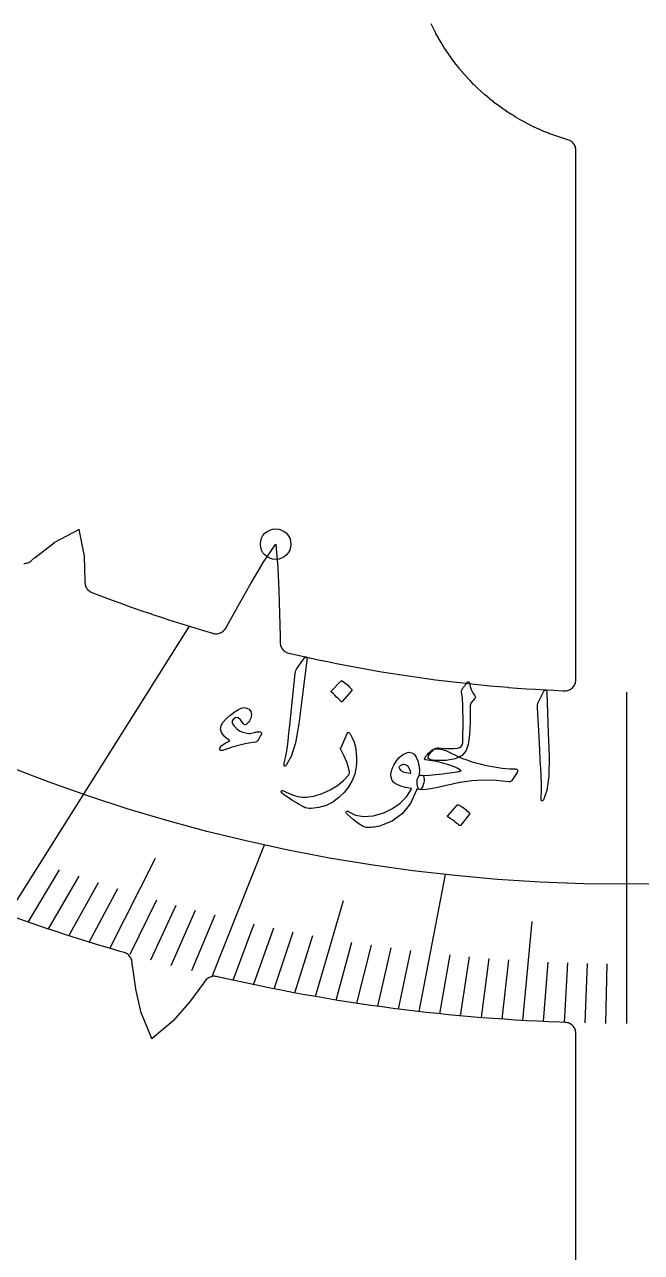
# Model space of a CAD drawing. Header units: millimetres. Extents: x -58 to 58, y -58 to 58.
# Drawn here: x -13.83 to 0.34, y -30.32 to -2.14 of the extents above; entities that cross this region are included whole.
import ezdxf

# ---------------------------------------------------------------- set-up
doc = ezdxf.new("R2010")
doc.units = ezdxf.units.MM
for name, color, linetype in [('CUT_INNER', 6, 'Continuous'), ('ENGRAVE', 7, 'Continuous'), ('ENGRAVE_FINE', 8, 'Continuous'), ('TEXT', 5, 'Continuous')]:
    doc.layers.add(name, color=color, linetype=linetype)

msp = doc.modelspace()

# ---------------------------------------------------------------- linework, layer by layer
at = {"layer": 'CUT_INNER'}
for points in [[(-13.8496, -14.5096), (-13.8255, -14.5093), (-13.8016, -14.5066), (-13.778, -14.5017), (-13.755, -14.4945), (-13.7328, -14.4851), (-13.7116, -14.4737), (-13.6916, -14.4602), (-13.673, -14.4449), (-13.5978, -14.3767), (-13.5904, -14.3705), (-13.1474, -14.0272), (-13.1432, -14.0242), (-13.1387, -14.0216), (-12.5909, -13.7281), (-12.5857, -13.7256), (-12.5843, -13.7312), (-12.4636, -14.3409), (-12.4628, -14.346), (-12.4624, -14.3512), (-12.4468, -14.9114), (-12.4469, -14.9211), (-12.4474, -14.9307), (-12.4474, -14.9548), (-12.4451, -14.9788), (-12.4405, -15.0025), (-12.4336, -15.0256), (-12.4246, -15.048), (-12.4134, -15.0694), (-12.4002, -15.0896), (-12.3851, -15.1084), (-12.3683, -15.1257), (-12.3499, -15.1413), (-12.3301, -15.1551), (-12.309, -15.1668), (-12.2869, -15.1765), (-12.1054, -15.2459), (-12.104, -15.2465), (-11.9091, -15.3196), (-11.9076, -15.3201), (-11.7123, -15.3921), (-11.7108, -15.3926), (-11.515, -15.4633), (-11.5136, -15.4638), (-11.3174, -15.5334), (-11.3159, -15.5339), (-11.1193, -15.6022), (-11.1178, -15.6027), (-10.9207, -15.6698), (-10.9193, -15.6703), (-10.7218, -15.7362), (-10.7204, -15.7367), (-10.5225, -15.8014), (-10.521, -15.8019), (-10.3228, -15.8654), (-10.3213, -15.8658), (-10.1227, -15.9281), (-10.1212, -15.9285), (-9.9222, -15.9896), (-9.9207, -15.99), (-9.7213, -16.0498), (-9.7198, -16.0503), (-9.5201, -16.1089), (-9.5186, -16.1093), (-9.5014, -16.1142), (-9.478, -16.1197), (-9.4542, -16.123), (-9.4302, -16.1239), (-9.4062, -16.1225), (-9.3825, -16.1189), (-9.3592, -16.1129), (-9.3366, -16.1048), (-9.3149, -16.0945), (-9.2943, -16.0822), (-9.2749, -16.068), (-9.257, -16.052), (-9.2407, -16.0344), (-9.2262, -16.0152), (-9.2136, -15.9948), (-9.1569, -15.8921), (-8.898, -15.4323), (-8.6354, -14.9735), (-8.6347, -14.9724), (-8.3688, -14.5189), (-8.3648, -14.5126), (-8.0692, -14.0716), (-8.0662, -14.0674), (-8.0653, -14.073), (-8.0126, -14.6008), (-8.0121, -14.6083), (-7.9913, -15.1335), (-7.9912, -15.1349), (-7.976, -15.6616), (-7.9644, -16.1887), (-7.9625, -16.3266), (-7.961, -16.3502), (-7.9573, -16.3736), (-7.9515, -16.3966), (-7.9434, -16.4188), (-7.9333, -16.4403), (-7.9213, -16.4607), (-7.9073, -16.4798), (-7.8916, -16.4975), (-7.8743, -16.5137), (-7.8556, -16.5282), (-7.8355, -16.5408), (-7.8144, -16.5514), (-7.7923, -16.5601), (-7.7695, -16.5665), (-7.6937, -16.5843), (-7.6922, -16.5846), (-7.4892, -16.6309), (-7.4877, -16.6312), (-7.2845, -16.6762), (-7.283, -16.6765), (-7.0795, -16.7203), (-7.078, -16.7206), (-6.8742, -16.7631), (-6.8727, -16.7634), (-6.6686, -16.8046), (-6.6671, -16.8049), (-6.4628, -16.8449), (-6.4613, -16.8452), (-6.2567, -16.8839), (-6.2552, -16.8842), (-6.0504, -16.9217), (-6.0489, -16.922), (-5.8439, -16.9582), (-5.8424, -16.9585), (-5.6372, -16.9934), (-5.6357, -16.9937), (-5.4303, -17.0274), (-5.4287, -17.0276), (-5.2231, -17.0601), (-5.2216, -17.0603), (-5.0157, -17.0915), (-5.0142, -17.0917), (-4.8082, -17.1216), (-4.8067, -17.1218), (-4.6005, -17.1505), (-4.599, -17.1507), (-4.3926, -17.1781), (-4.3911, -17.1783), (-4.1845, -17.2044), (-4.183, -17.2046), (-3.9763, -17.2294), (-3.9748, -17.2296), (-3.768, -17.2532), (-3.7664, -17.2533), (-3.5595, -17.2757), (-3.5579, -17.2758), (-3.3508, -17.2969), (-3.3493, -17.297), (-3.1421, -17.3168), (-3.1405, -17.3169), (-2.9332, -17.3354), (-2.9316, -17.3355), (-2.7242, -17.3528), (-2.7226, -17.3529), (-2.5151, -17.3688), (-2.5135, -17.369), (-2.3059, -17.3836), (-2.3043, -17.3837), (-2.0966, -17.3971), (-2.0951, -17.3972), (-1.8872, -17.4094), (-1.8857, -17.4094), (-1.6778, -17.4203), (-1.6763, -17.4204), (-1.4683, -17.4299), (-1.4668, -17.43), (-1.43, -17.4315), (-1.4048, -17.4312), (-1.3798, -17.4284), (-1.3552, -17.4231), (-1.3313, -17.4154), (-1.3082, -17.4053), (-1.2863, -17.3929), (-1.2658, -17.3784), (-1.2468, -17.362), (-1.2295, -17.3436), (-1.2142, -17.3237), (-1.201, -17.3023), (-1.19, -17.2797), (-1.1813, -17.256), (-1.175, -17.2317), (-1.1713, -17.2068), (-1.17, -17.1817), (-1.17, -5.0255), (-1.1712, -5.0007), (-1.1749, -4.9762), (-1.181, -4.9522), (-1.1894, -4.9289), (-1.2001, -4.9066), (-1.2129, -4.8854), (-1.2278, -4.8656), (-1.2446, -4.8474), (-1.263, -4.8309), (-1.2831, -4.8163), (-1.3044, -4.8038), (-1.327, -4.7934), (-1.3504, -4.7854), (-1.442, -4.7588), (-1.4449, -4.7579), (-1.5583, -4.722), (-1.5612, -4.721), (-1.6737, -4.6823), (-1.6766, -4.6813), (-1.7881, -4.6398), (-1.791, -4.6387), (-1.9015, -4.5946), (-1.9043, -4.5934), (-2.0137, -4.5465), (-2.0165, -4.5453), (-2.1246, -4.4957), (-2.1274, -4.4944), (-2.2343, -4.4422), (-2.2371, -4.4409), (-2.3427, -4.3861), (-2.3454, -4.3846), (-2.4496, -4.3272), (-2.4523, -4.3257), (-2.5551, -4.2658), (-2.5577, -4.2643), (-2.659, -4.2018), (-2.6616, -4.2002), (-2.7613, -4.1353), (-2.7638, -4.1336), (-2.8619, -4.0663), (-2.8644, -4.0645), (-2.9609, -3.9948), (-2.9633, -3.993), (-3.058, -3.921), (-3.0604, -3.9191), (-3.1533, -3.8448), (-3.1557, -3.8428), (-3.2467, -3.7662), (-3.2491, -3.7642), (-3.3382, -3.6854), (-3.3405, -3.6833), (-3.4276, -3.6024), (-3.4298, -3.6002), (-3.515, -3.5172), (-3.5172, -3.515), (-3.6002, -3.4298), (-3.6024, -3.4276), (-3.6833, -3.3405), (-3.6854, -3.3382), (-3.7642, -3.2491), (-3.7662, -3.2467), (-3.8428, -3.1557), (-3.8448, -3.1533), (-3.9191, -3.0604), (-3.921, -3.058), (-3.993, -2.9633), (-3.9948, -2.9609), (-4.0645, -2.8644), (-4.0663, -2.8619), (-4.1336, -2.7638), (-4.1353, -2.7613), (-4.2002, -2.6616), (-4.2018, -2.659), (-4.2643, -2.5577), (-4.2658, -2.5551), (-4.3257, -2.4523), (-4.3272, -2.4496), (-4.3846, -2.3454), (-4.3861, -2.3427), (-4.4409, -2.2371), (-4.4422, -2.2343), (-4.4944, -2.1274)], [(-1.17, -36.8373), (-1.17, -25.2923), (-1.1712, -25.2683), (-1.1746, -25.2446), (-1.1803, -25.2213), (-1.1882, -25.1986), (-1.1983, -25.1768), (-1.2104, -25.1561), (-1.2244, -25.1366), (-1.2403, -25.1185), (-1.2578, -25.1021), (-1.2768, -25.0874), (-1.2971, -25.0746), (-1.3185, -25.0638), (-1.3409, -25.0552), (-1.364, -25.0487), (-1.3876, -25.0444), (-1.4116, -25.0425), (-1.5372, -25.0382), (-1.7933, -25.028), (-2.0494, -25.0162), (-2.3055, -25.0029), (-2.5614, -24.9879), (-2.8173, -24.9714), (-3.073, -24.9533), (-3.3286, -24.9337), (-3.5841, -24.9125), (-3.8395, -24.8897), (-4.0947, -24.8654), (-4.3498, -24.8395), (-4.6047, -24.812), (-4.8594, -24.783), (-5.114, -24.7524), (-5.3683, -24.7202), (-5.6225, -24.6865), (-5.8764, -24.6512), (-6.1301, -24.6144), (-6.3836, -24.576), (-6.6369, -24.536), (-6.8899, -24.4945), (-7.1426, -24.4515), (-7.3951, -24.4069), (-7.6473, -24.3607), (-7.8992, -24.313), (-8.1508, -24.2638), (-8.4021, -24.213), (-8.653, -24.1607), (-8.9037, -24.1068), (-9.154, -24.0514), (-9.404, -23.9945), (-9.4232, -23.99), (-9.4484, -23.9855), (-9.4738, -23.9835), (-9.4994, -23.9842), (-9.5247, -23.9874), (-9.5496, -23.9933), (-9.5738, -24.0016), (-9.5969, -24.0124), (-9.6189, -24.0254), (-9.6394, -24.0407), (-9.6583, -24.0579), (-9.6752, -24.077), (-9.6902, -24.0978), (-9.716, -24.1377), (-9.7205, -24.1443), (-10.043, -24.5795), (-10.0491, -24.587), (-10.4166, -25.0101), (-10.4201, -25.0139), (-10.424, -25.0174), (-10.9041, -25.4121), (-10.9087, -25.4156), (-10.9112, -25.4104), (-11.1485, -24.8359), (-11.1502, -24.831), (-11.1516, -24.826), (-11.2762, -24.2796), (-11.278, -24.2701), (-11.3573, -23.7343), (-11.3582, -23.7263), (-11.3638, -23.6596), (-11.3671, -23.6347), (-11.3729, -23.6102), (-11.3812, -23.5864), (-11.3918, -23.5636), (-11.4047, -23.5419), (-11.4196, -23.5217), (-11.4366, -23.5031), (-11.4553, -23.4862), (-11.4756, -23.4714), (-11.4973, -23.4586), (-11.5202, -23.4481), (-11.544, -23.44), (-11.6367, -23.4134), (-11.8827, -23.3412), (-12.1283, -23.2676), (-12.3734, -23.1924), (-12.6181, -23.1157), (-12.8622, -23.0375), (-13.1059, -22.9579), (-13.3491, -22.8767), (-13.5918, -22.794), (-13.834, -22.7099), (-14.0756, -22.6243)]]:
    msp.add_lwpolyline(points, dxfattribs=at)
at = {"layer": 'ENGRAVE'}
for points in [[(-14.2198, -22.5724), (-10.0486, -15.951)], [(0, -25.0665), (0, -17.4615)], [(-9.5186, -23.9679), (-8.3255, -20.9636)], [(-4.7701, -24.7933), (-4.1648, -21.647)]]:
    msp.add_lwpolyline(points, dxfattribs=at)
for centre, radius in [((0, 16.7167), 38.5892), ((-8.066, -14.0667), 0.351)]:
    msp.add_circle(centre, radius, dxfattribs=at)
at = {"layer": 'ENGRAVE_FINE'}
for points in [[(-11.877, -23.3429), (-10.8239, -21.2732)], [(-13.7527, -22.7383), (-13.028, -21.5402)], [(-13.2848, -22.8983), (-12.5831, -21.6888)], [(-12.8162, -23.0524), (-12.1377, -21.8319)], [(-12.3469, -23.2006), (-11.6917, -21.9695)], [(-11.4064, -23.4795), (-10.7986, -22.2282)], [(-7.1485, -24.4505), (-6.504, -22.2459)], [(-10.9352, -23.6102), (-10.3513, -22.3495)], [(-10.4635, -23.7351), (-9.9038, -22.4653)], [(-9.9913, -23.8544), (-9.4558, -22.5758)], [(-9.0454, -24.0757), (-8.5589, -22.7809)], [(-2.3864, -24.9983), (-2.1694, -22.7254)], [(-8.5718, -24.1778), (-8.1101, -22.8755)], [(-8.0977, -24.2743), (-7.6609, -22.9649)], [(-7.6233, -24.3652), (-7.2115, -23.049)], [(-6.6734, -24.5301), (-6.312, -23.2017)], [(-6.198, -24.6043), (-5.8619, -23.2702)], [(-5.7223, -24.6728), (-5.4117, -23.3336)], [(-5.2463, -24.7358), (-4.9613, -23.3919)], [(-4.2937, -24.8453), (-4.06, -23.4932)], [(-3.8171, -24.8918), (-3.6092, -23.5361)], [(-3.3403, -24.9328), (-3.1583, -23.574)], [(-2.8634, -24.9683), (-2.7073, -23.6068)], [(-1.9092, -25.0229), (-1.805, -23.6573)], [(-1.432, -25.042), (-1.3538, -23.6749)], [(-0.9547, -25.0556), (-0.9026, -23.6875)], [(-0.4774, -25.0638), (-0.4513, -23.6951)]]:
    msp.add_lwpolyline(points, dxfattribs=at)
at = {"layer": 'TEXT'}
for points in [[(-7.4419, -16.7257), (-7.3945, -16.6665), (-7.3631, -16.6489), (-7.3477, -16.673), (-7.3481, -16.7389), (-7.4608, -17.6371), (-7.5295, -18.1884), (-7.6116, -18.6229), (-7.7088, -18.9402), (-7.8218, -19.1402), (-7.8377, -19.1551), (-7.8506, -19.1622), (-7.8602, -19.1615), (-7.8668, -19.153), (-7.8709, -19.141), (-7.8724, -19.1263), (-7.8715, -19.1089), (-7.868, -19.0887), (-7.8338, -18.933), (-7.8048, -18.7663), (-7.7808, -18.5886), (-7.7618, -18.3999), (-7.7558, -18.3508), (-7.7412, -18.2179), (-7.7176, -18.0012), (-7.6847, -17.7008), (-7.6154, -17.0337), (-7.6093, -16.9988), (-7.6004, -16.9673), (-7.5886, -16.9393), (-7.5741, -16.9148)], [(-6.5663, -17.2085), (-6.5611, -17.2048), (-6.5545, -17.2032), (-6.5466, -17.2038), (-6.5372, -17.2066), (-6.4753, -17.248), (-6.4184, -17.2948), (-6.3664, -17.3472), (-6.3193, -17.405), (-6.3152, -17.4133), (-6.3141, -17.421), (-6.3161, -17.4281), (-6.3212, -17.4346), (-6.5372, -17.6787), (-6.5446, -17.684), (-6.5528, -17.6841), (-6.5618, -17.6789), (-6.5716, -17.6684), (-6.5801, -17.6592), (-6.5936, -17.6454), (-6.6121, -17.6269), (-6.6355, -17.6036), (-6.6644, -17.5755), (-6.699, -17.5425), (-6.7395, -17.5046), (-6.7857, -17.4617), (-6.7916, -17.4549), (-6.794, -17.4488), (-6.7929, -17.4434), (-6.7883, -17.4387)], [(-3.7688, -18.6239), (-3.7656, -18.5178), (-3.7633, -18.4061), (-3.7619, -18.2888), (-3.7614, -18.1658), (-3.762, -18.0366), (-3.7637, -17.9009), (-3.7666, -17.7585), (-3.7706, -17.6095), (-3.796, -17.4549), (-3.7942, -17.4352), (-3.79, -17.4167), (-3.7832, -17.3994), (-3.7739, -17.3833), (-3.7685, -17.3751), (-3.7608, -17.3644), (-3.7509, -17.3512), (-3.7387, -17.3354), (-3.7245, -17.3168), (-3.7084, -17.2952), (-3.6904, -17.2706), (-3.6707, -17.2429), (-3.6638, -17.2339), (-3.6559, -17.2278), (-3.647, -17.2246), (-3.6371, -17.2243), (-3.6293, -17.2269), (-3.6231, -17.2332), (-3.6187, -17.2429), (-3.616, -17.2561), (-3.5997, -17.3307), (-3.5736, -17.404), (-3.5374, -17.476), (-3.4913, -17.5466), (-3.4798, -17.5663), (-3.4766, -17.5851), (-3.4818, -17.603), (-3.4952, -17.6202), (-3.5799, -17.7187), (-3.5872, -17.7312), (-3.5927, -17.7479), (-3.5965, -17.769), (-3.5984, -17.7945), (-3.5962, -18.1568), (-3.6102, -18.4462), (-3.641, -18.6627), (-3.6893, -18.8062), (-3.7849, -18.9166), (-3.939, -18.9913), (-4.1516, -19.0295), (-4.4224, -19.0301), (-4.5207, -19.0123), (-4.5655, -18.975), (-4.5569, -18.9186), (-4.4951, -18.843), (-4.4848, -18.8333), (-4.4747, -18.8238), (-4.4649, -18.8145), (-4.4553, -18.8054), (-4.446, -18.7965), (-4.437, -18.7877), (-4.4282, -18.7792), (-4.4197, -18.7709), (-4.3994, -18.7556), (-4.3762, -18.7457), (-4.3499, -18.7413), (-4.3206, -18.7423), (-4.1902, -18.7538), (-4.0747, -18.7585), (-3.974, -18.7565), (-3.8883, -18.7479), (-3.839, -18.735), (-3.8027, -18.71), (-3.7793, -18.673), (-3.7688, -18.6239)], [(-1.9318, -17.4892), (-1.8947, -17.4231), (-1.8666, -17.4007), (-1.8474, -17.422), (-1.8371, -17.487), (-1.8031, -18.3916), (-1.7816, -18.9468), (-1.7924, -19.3888), (-1.8369, -19.7177), (-1.916, -19.9334), (-1.9293, -19.9506), (-1.9408, -19.9597), (-1.9505, -19.9606), (-1.9583, -19.9532), (-1.9643, -19.9421), (-1.9682, -19.9278), (-1.9701, -19.9105), (-1.97, -19.89), (-1.9614, -19.7308), (-1.9597, -19.5616), (-1.9648, -19.3824), (-1.9766, -19.1931), (-1.9787, -19.1437), (-1.9857, -19.0102), (-1.9975, -18.7925), (-2.0136, -18.4907), (-2.0532, -17.8213), (-2.0529, -17.7858), (-2.0492, -17.7533), (-2.0421, -17.7238), (-2.0317, -17.6972)], [(-8.4619, -18.5482), (-8.4775, -18.5705), (-8.4934, -18.5879), (-8.5095, -18.6006), (-8.526, -18.6085), (-8.6011, -18.6177), (-8.682, -18.6311), (-8.7685, -18.6486), (-8.8608, -18.6701), (-8.9589, -18.696), (-9.063, -18.7262), (-9.1731, -18.7608), (-9.2893, -18.7998), (-9.3086, -18.8033), (-9.3247, -18.8019), (-9.3376, -18.7956), (-9.3473, -18.7845), (-9.3496, -18.7804), (-9.3511, -18.7769), (-9.3518, -18.7741), (-9.3517, -18.7719), (-9.3431, -18.7328), (-9.3016, -18.6881), (-9.2274, -18.6376), (-9.1206, -18.5813), (-9.2331, -18.4904), (-9.303, -18.4014), (-9.3304, -18.3144), (-9.3157, -18.2295), (-9.276, -18.1575), (-9.2092, -18.0798), (-9.1156, -17.9962), (-8.9953, -17.9067), (-8.9202, -17.8613), (-8.8545, -17.8318), (-8.7983, -17.8184), (-8.7513, -17.8211), (-8.6769, -17.8532), (-8.6333, -17.9039), (-8.6205, -17.9735), (-8.6387, -18.0618), (-8.651, -18.0934), (-8.6684, -18.1246), (-8.691, -18.1555), (-8.7187, -18.186), (-8.7457, -18.2075), (-8.7702, -18.2139), (-8.7925, -18.2052), (-8.8123, -18.1815), (-8.8714, -18.1017), (-8.9272, -18.0563), (-8.98, -18.0454), (-9.0298, -18.0688), (-9.064, -18.1179), (-9.0629, -18.1743), (-9.0266, -18.2378), (-8.9548, -18.3085), (-8.8962, -18.3496), (-8.83, -18.38), (-8.7565, -18.3999), (-8.6755, -18.4091), (-8.648, -18.4085), (-8.6184, -18.4051), (-8.5867, -18.3989), (-8.5529, -18.3899), (-8.5349, -18.3852), (-8.5175, -18.381), (-8.5008, -18.3773), (-8.4846, -18.3743), (-8.4694, -18.3719), (-8.4553, -18.3705), (-8.4423, -18.3699), (-8.4306, -18.3703), (-8.4029, -18.3781), (-8.3903, -18.396), (-8.393, -18.424), (-8.4109, -18.462)], [(-6.4184, -18.4008), (-6.4152, -18.3946), (-6.4118, -18.3898), (-6.4082, -18.3865), (-6.4044, -18.3846), (-6.3941, -18.3856), (-6.3826, -18.3923), (-6.3699, -18.4049), (-6.3558, -18.4234), (-6.3044, -18.5137), (-6.2638, -18.6146), (-6.2342, -18.7261), (-6.2154, -18.8483), (-6.2066, -18.9777), (-6.2091, -19.1033), (-6.2231, -19.2251), (-6.2488, -19.343), (-6.3087, -19.4936), (-6.3891, -19.6341), (-6.4902, -19.7643), (-6.6123, -19.884), (-6.7519, -19.9869), (-6.9048, -20.0631), (-7.0708, -20.1123), (-7.2498, -20.1345), (-7.2968, -20.1348), (-7.3424, -20.1283), (-7.3867, -20.115), (-7.4296, -20.0949), (-7.5264, -20.0389), (-7.6134, -19.9873), (-7.6906, -19.9401), (-7.7581, -19.8973), (-7.8158, -19.859), (-7.8633, -19.8254), (-7.9009, -19.7965), (-7.9284, -19.7723), (-7.9338, -19.7655), (-7.9373, -19.7591), (-7.9389, -19.7531), (-7.9386, -19.7475), (-7.9364, -19.7407), (-7.9329, -19.7346), (-7.9281, -19.7293), (-7.922, -19.7247), (-7.9148, -19.7218), (-7.9067, -19.7215), (-7.8977, -19.7237), (-7.8877, -19.7284), (-7.8275, -19.7587), (-7.7695, -19.7853), (-7.7135, -19.8083), (-7.6596, -19.8278), (-7.6074, -19.8437), (-7.5565, -19.8563), (-7.5068, -19.8655), (-7.4584, -19.8713), (-7.4094, -19.8736), (-7.358, -19.8724), (-7.3042, -19.8675), (-7.248, -19.8591), (-7.1895, -19.8469), (-7.1285, -19.8306), (-7.0652, -19.8102), (-6.9995, -19.7857), (-6.8127, -19.7017), (-6.6486, -19.6025), (-6.5072, -19.4884), (-6.3883, -19.3596), (-6.3803, -19.3489), (-6.3746, -19.3359), (-6.3715, -19.3206), (-6.3707, -19.3029), (-6.3912, -19.1944), (-6.4314, -19.0706), (-6.491, -18.9316), (-6.5696, -18.7771), (-6.5726, -18.7676), (-6.5739, -18.7594), (-6.5735, -18.7525), (-6.5715, -18.7468)], [(-4.838, -19.73), (-4.9658, -20.0184), (-5.1482, -20.2495), (-5.3857, -20.4222), (-5.6785, -20.5356), (-5.7186, -20.5454), (-5.7581, -20.5537), (-5.7969, -20.5603), (-5.835, -20.5654), (-5.8721, -20.5688), (-5.9079, -20.5703), (-5.9425, -20.5698), (-5.9758, -20.5674), (-6.0558, -20.543), (-6.1575, -20.4846), (-6.2804, -20.392), (-6.4241, -20.2649), (-6.4388, -20.2477), (-6.4466, -20.2321), (-6.4473, -20.2182), (-6.441, -20.206), (-6.4303, -20.1975), (-6.4178, -20.1951), (-6.4033, -20.1985), (-6.387, -20.2079), (-6.2291, -20.2882), (-6.0417, -20.3191), (-5.8256, -20.2999), (-5.5817, -20.2302), (-5.3781, -20.1361), (-5.2044, -20.0149), (-5.0607, -19.8671), (-4.9467, -19.6931), (-4.9465, -19.6864), (-4.9478, -19.6809), (-4.9508, -19.6765), (-4.9553, -19.6733), (-5.0822, -19.6484), (-5.189, -19.6185), (-5.2755, -19.5837), (-5.3418, -19.5442), (-5.3897, -19.4911), (-5.4146, -19.4237), (-5.4165, -19.342), (-5.3955, -19.2461), (-5.3915, -19.2335), (-5.387, -19.2208), (-5.3821, -19.208), (-5.3766, -19.1949), (-5.3706, -19.1815), (-5.3641, -19.1675), (-5.357, -19.1529), (-5.3493, -19.1376), (-5.2909, -19.0401), (-5.2262, -18.9615), (-5.1553, -18.9018), (-5.078, -18.8611), (-5.0026, -18.8435), (-4.9371, -18.8531), (-4.8813, -18.89), (-4.8352, -18.9544), (-4.7987, -19.04), (-4.7751, -19.1369), (-4.7645, -19.2451), (-4.767, -19.3645), (-4.7597, -19.3653), (-4.7527, -19.3659), (-4.7458, -19.3662), (-4.7391, -19.3663), (-4.7325, -19.3663), (-4.7256, -19.3667), (-4.7185, -19.3672), (-4.7113, -19.3681), (-4.6871, -19.3765), (-4.6698, -19.3948), (-4.6593, -19.4228), (-4.6557, -19.4606), (-4.6575, -19.5014), (-4.6634, -19.5422), (-4.6736, -19.5828), (-4.688, -19.6234), (-4.7046, -19.6586), (-4.7212, -19.6831), (-4.7379, -19.697), (-4.7546, -19.7001), (-4.8253, -19.6908), (-4.8266, -19.6974), (-4.8292, -19.7061), (-4.833, -19.7169), (-4.838, -19.73)], [(-4.0331, -18.8614), (-3.9496, -18.9045), (-3.862, -18.9451), (-3.7703, -18.9831), (-3.6744, -19.0186), (-3.575, -19.0515), (-3.4724, -19.0822), (-3.3667, -19.1105), (-3.258, -19.1365), (-3.0471, -19.1807), (-2.8591, -19.2102), (-2.6945, -19.2255), (-2.5532, -19.2268), (-2.5381, -19.2279), (-2.5259, -19.2324), (-2.5168, -19.2404), (-2.5107, -19.2519), (-2.5077, -19.2653), (-2.508, -19.2789), (-2.5115, -19.2927), (-2.5182, -19.3067), (-2.6428, -19.4934), (-2.6548, -19.5082), (-2.6696, -19.5172), (-2.6873, -19.5205), (-2.7078, -19.5181), (-3.0026, -19.4898), (-3.2867, -19.4831), (-3.5606, -19.4983), (-3.8249, -19.5357), (-3.8396, -19.5379), (-3.865, -19.543), (-3.9009, -19.5508), (-3.9475, -19.5614), (-4.0047, -19.5747), (-4.0726, -19.5906), (-4.1512, -19.6091), (-4.2406, -19.6302), (-4.4138, -19.6679), (-4.558, -19.6919), (-4.6729, -19.7023), (-4.7583, -19.6996), (-4.7787, -19.6891), (-4.7951, -19.6632), (-4.8077, -19.6222), (-4.8162, -19.5658), (-4.8136, -19.4766), (-4.7952, -19.4145), (-4.7613, -19.3796), (-4.7117, -19.3717), (-4.6383, -19.3738), (-4.5325, -19.3687), (-4.3947, -19.3561), (-4.2249, -19.3356), (-4.1393, -19.3246), (-4.0645, -19.3147), (-4.0003, -19.306), (-3.9468, -19.2986), (-3.9042, -19.2925), (-3.8726, -19.2877), (-3.8522, -19.2842), (-3.8427, -19.2821), (-3.8391, -19.2808), (-3.836, -19.2796), (-3.8333, -19.2786), (-3.8311, -19.2778), (-3.8292, -19.2772), (-3.8273, -19.2768), (-3.8254, -19.2767), (-3.8236, -19.2768), (-3.8118, -19.2725), (-3.8068, -19.2674), (-3.8088, -19.2617), (-3.8176, -19.2552), (-3.8571, -19.2314), (-3.8989, -19.209), (-3.9433, -19.1878), (-3.99, -19.168), (-4.0391, -19.1492), (-4.0906, -19.1312), (-4.1445, -19.114), (-4.2007, -19.0976), (-4.256, -19.0825), (-4.3108, -19.0688), (-4.365, -19.0564), (-4.4187, -19.0454), (-4.4714, -19.0361), (-4.5227, -19.0287), (-4.5727, -19.0233), (-4.6213, -19.0198), (-4.6336, -19.0166), (-4.6414, -19.0107), (-4.6447, -19.0022), (-4.6435, -18.991), (-4.6348, -18.9719), (-4.6247, -18.9535), (-4.6134, -18.9357), (-4.6008, -18.9186), (-4.587, -18.9016), (-4.5723, -18.8842), (-4.5567, -18.8665), (-4.5401, -18.8485), (-4.5044, -18.8147), (-4.4699, -18.7896), (-4.4366, -18.7732), (-4.4043, -18.7654), (-4.3252, -18.7645), (-4.237, -18.7802), (-4.1397, -18.8125), (-4.0331, -18.8614)], [(-4.9603, -19.2975), (-4.9897, -19.2254), (-5.0253, -19.1724), (-5.0672, -19.1384), (-5.1155, -19.1234), (-5.1461, -19.1269), (-5.1742, -19.1354), (-5.1997, -19.1489), (-5.2227, -19.1674), (-5.2308, -19.1779), (-5.2335, -19.19), (-5.2308, -19.2039), (-5.2228, -19.2195), (-5.1897, -19.258), (-5.1381, -19.2884), (-5.0678, -19.3107), (-4.9791, -19.3247), (-4.9696, -19.3241), (-4.9634, -19.3194), (-4.9603, -19.3105), (-4.9603, -19.2975)], [(-3.8985, -20.0533), (-3.8933, -20.0492), (-3.8865, -20.0472), (-3.8779, -20.0472), (-3.8677, -20.0492), (-3.7977, -20.0856), (-3.7324, -20.1279), (-3.6719, -20.176), (-3.6161, -20.2301), (-3.6109, -20.238), (-3.6091, -20.2455), (-3.6105, -20.2528), (-3.6152, -20.2597), (-3.8212, -20.5202), (-3.8285, -20.5261), (-3.8372, -20.5268), (-3.8473, -20.5223), (-3.8588, -20.5126), (-3.8687, -20.5042), (-3.8844, -20.4914), (-3.9059, -20.4744), (-3.9332, -20.453), (-3.9667, -20.4272), (-4.0068, -20.397), (-4.0536, -20.3623), (-4.1069, -20.3231), (-4.1139, -20.3168), (-4.1171, -20.3109), (-4.1164, -20.3054), (-4.1121, -20.3003)]]:
    msp.add_lwpolyline(points, close=True, dxfattribs=at)

doc.saveas('drawing.dxf')
